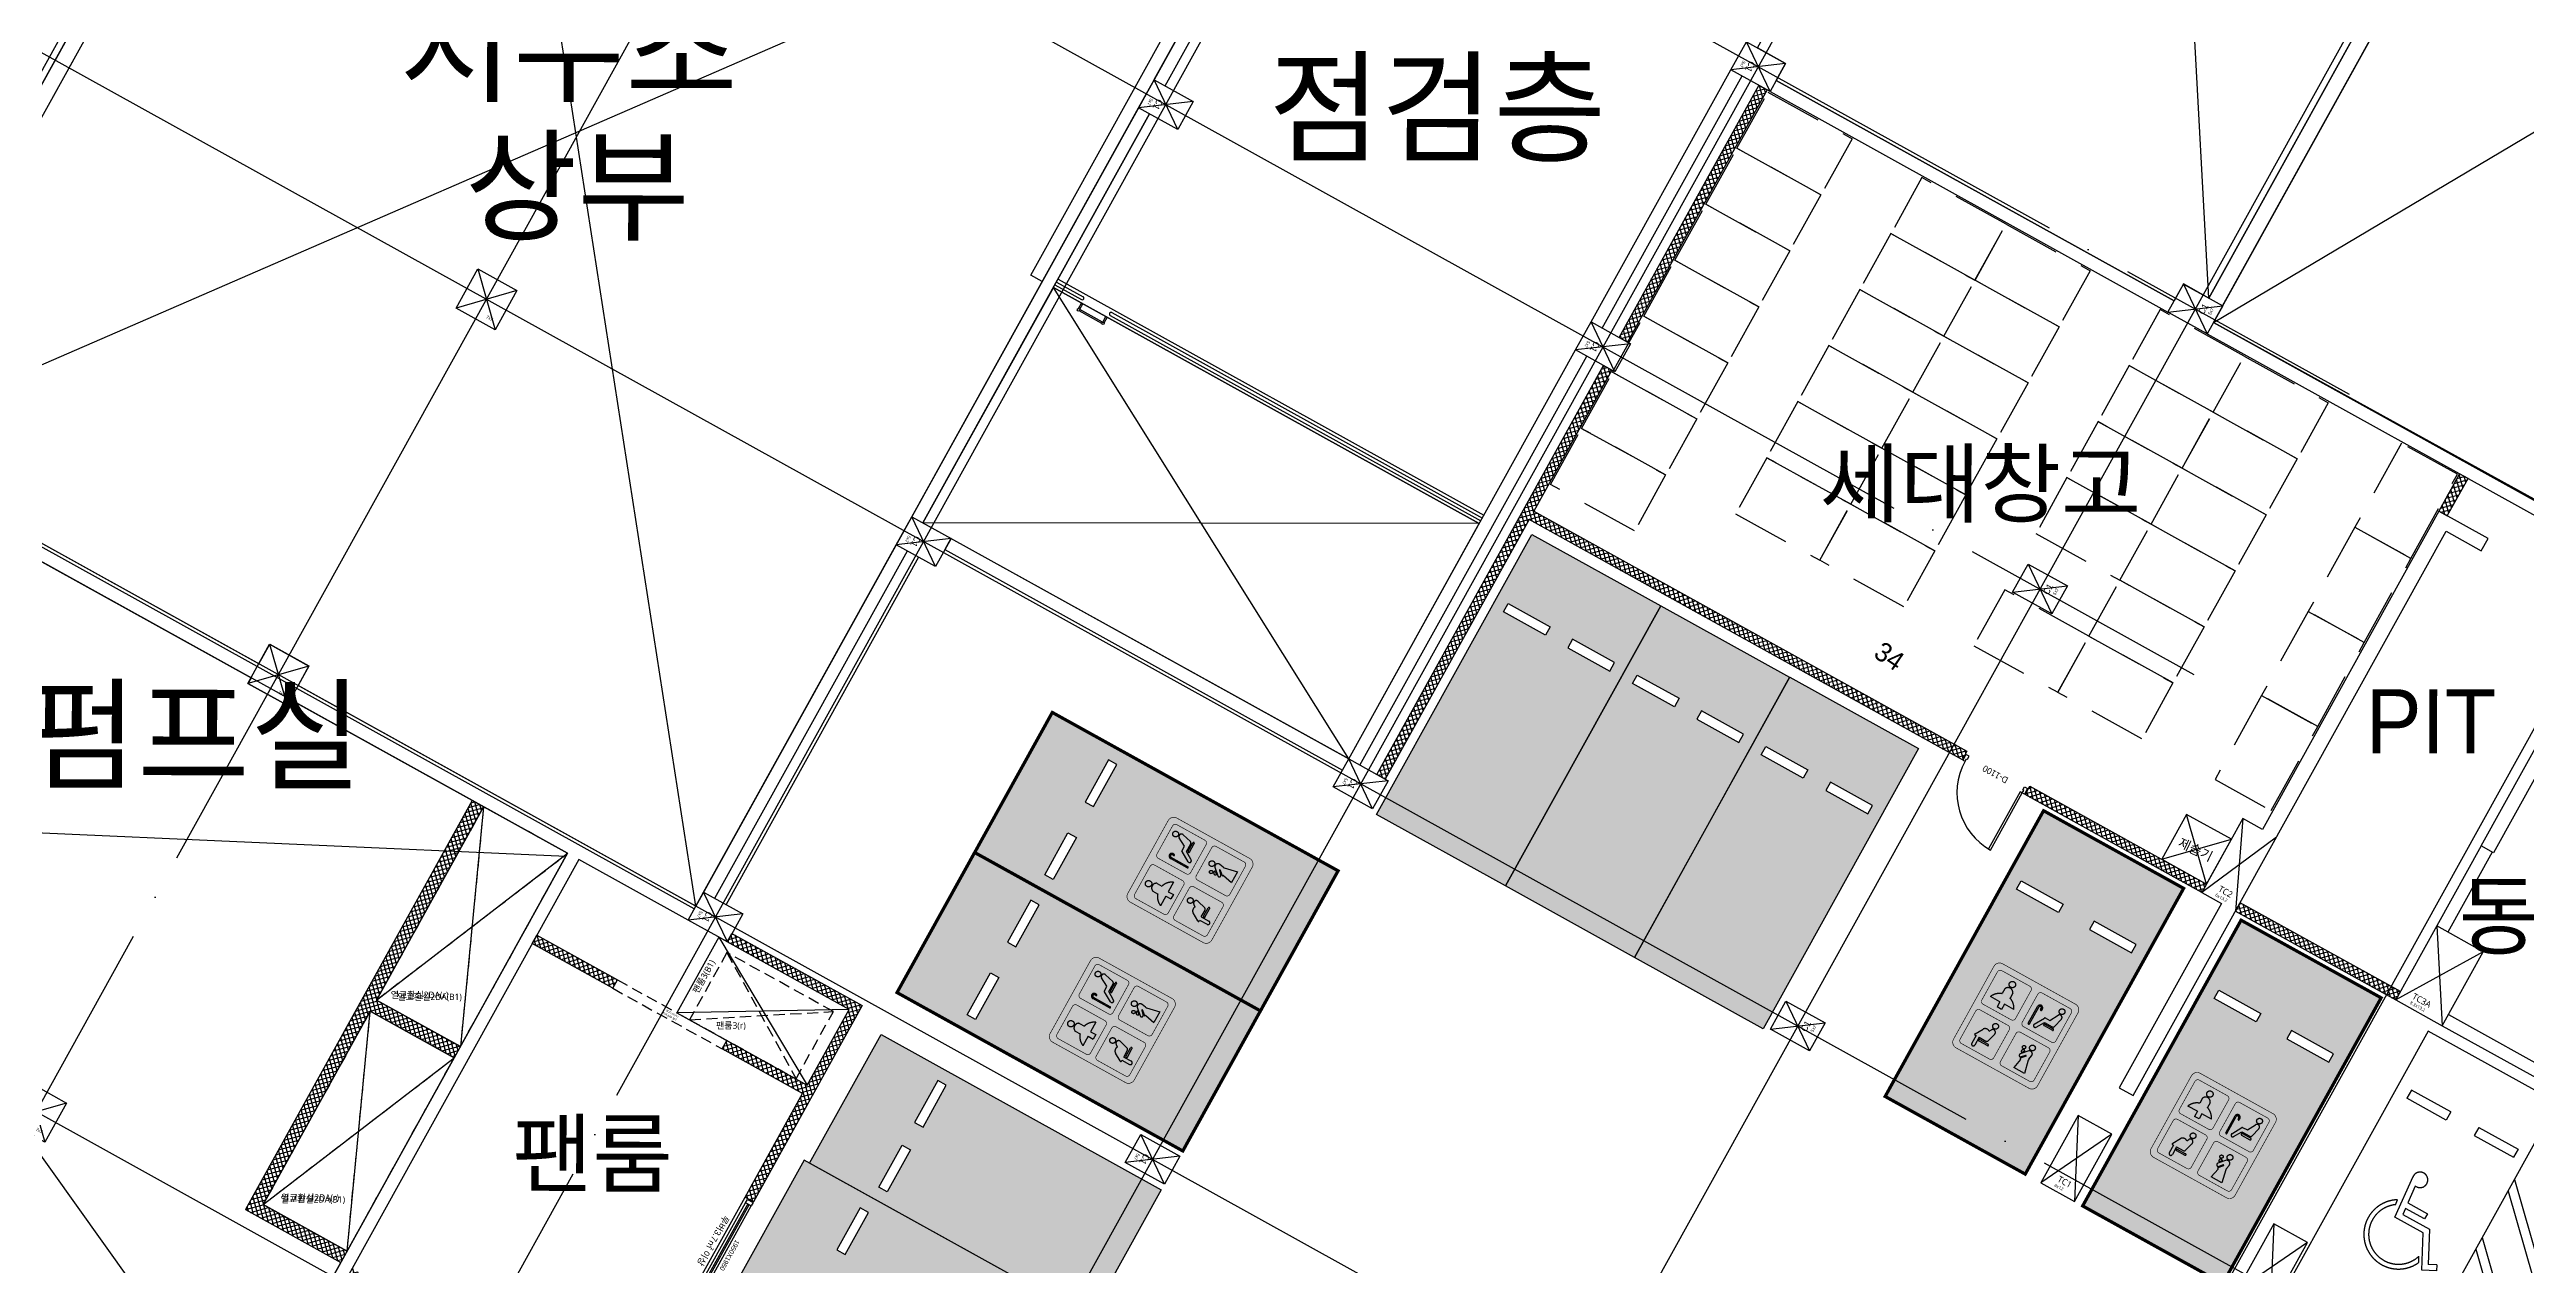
# Model space of a CAD drawing. Header units: millimetres. Extents: x -21000 to 567700, y 435000 to 850800.
# Drawn here: x 216533 to 255194, y 664233 to 683214 of the extents above; entities that cross this region are included whole.
import ezdxf
from ezdxf.enums import TextEntityAlignment as Align
from ezdxf.xclip import XClip

# ---------------------------------------------------------------- set-up
doc = ezdxf.new("R2010")
doc.units = ezdxf.units.MM
doc.header["$LTSCALE"] = 700
doc.header["$XCLIPFRAME"] = 2
for name, pattern in [('AB_Pbase$0$HIDDEN1', [0.375, 0.25, -0.125]), ('AB_Pbase$0$주차장기둥$0$CEN', [62, 60, -1, 0, -1]), ('HIDDEN', [9.525, 6.35, -3.175])]:
    doc.linetypes.add(name, pattern=pattern)
doc.layers.get('0').update_dxf_attribs({"color": 2})
doc.layers.get('Defpoints').update_dxf_attribs({"color": 171})
for name, color, linetype in [('AB_Pbase$0$$0$A-WIN', 4, 'Continuous'), ('AB_Pbase$0$$0$A-WIN-SILL', 8, 'Continuous'), ('AB_Pbase$0$$0$AUDIT_D_140902091233-406', 5, 'Continuous'), ('AB_Pbase$0$$0$P-BW', 3, 'Continuous'), ('AB_Pbase$0$da-open con', 1, 'Continuous'), ('AB_Pbase$0$da-open hid', 8, 'AB_Pbase$0$HIDDEN1'), ('AB_Pbase$0$ELE5', 5, 'Continuous'), ('AB_Pbase$0$ELE8', 8, 'Continuous'), ('AB_Pbase$0$FIN', 6, 'Continuous'), ('AB_Pbase$0$WAL', 3, 'Continuous'), ('AB_Pbase$0$WIN', 4, 'Continuous'), ('AB_Pbase$0$WIN1', 1, 'Continuous'), ('AB_Pbase$0$건축open', 4, 'AB_Pbase$0$HIDDEN1'), ('AB_Pbase$0$경량벽체 세대창고', 4, 'HIDDEN'), ('AB_Pbase$0$경량벽체 세대창고 모듈', 4, 'HIDDEN'), ('AB_Pbase$0$제습기(세대창고)', 6, 'Continuous'), ('AB_Pbase$0$주차-sol', 254, 'Continuous'), ('AB_Pbase$0$주차-여행', 221, 'Continuous'), ('AB_Pbase$0$주차-일반', 9, 'Continuous'), ('AB_Pbase$0$주차-장애인', 8, 'Continuous'), ('AB_Pbase$0$주차-확장', 7, 'Continuous'), ('AB_Pbase$0$주차장기둥$0$CEN_P', 244, 'AB_Pbase$0$주차장기둥$0$CEN')]:
    doc.layers.add(name, color=color, linetype=linetype)
for name, color, linetype, plot in [('AB_Pbase$0$$0$루버 size text', 11, 'Continuous', False), ('AB_Pbase$0$AB_Pbase_지붕층_구조도void$0$DEF_TEXT', 221, 'Continuous', False), ('AB_Pbase$0$AB_Pbase_지하1층_구조도void$0$DEF_TEXT', 221, 'Continuous', False), ('AB_Pbase$0$CON-105-B2F$0$DEFPOINT', 247, 'Continuous', False), ('AB_Pbase$0$Defponts', 161, 'Continuous', False), ('AB_Pbase$0$주차장기둥$0$DEFPOINT', 247, 'Continuous', False)]:
    doc.layers.add(name, color=color, linetype=linetype, plot=plot)
doc.styles.add('AB_Pbase$0$$0$돋움', font='')
doc.styles.add('AB_Pbase$0$$1$돋움', font='')
doc.styles.add('AB_Pbase$0$AB_Pbase_지붕층_구조도void$0$맑은 고딕', font='malgun.ttf')
doc.styles.add('AB_Pbase$0$AB_Pbase_지하1층_구조도void$0$맑은 고딕', font='malgun.ttf')
doc.styles.add('AB_Pbase$0$CON-105-B2F$0$맑은고딕', font='malgun.ttf')
doc.styles.add('AB_Pbase$0$돋움', font='')
doc.styles.add('AB_Pbase$0$주차장기둥$0$맑은 고딕', font='')
doc.styles.get('AB_Pbase$0$$0$돋움').set_extended_font_data('Dotum')
doc.styles.get('AB_Pbase$0$$1$돋움').set_extended_font_data('Dotum')
doc.styles.get('AB_Pbase$0$돋움').set_extended_font_data('Dotum')
doc.styles.get('AB_Pbase$0$주차장기둥$0$맑은 고딕').set_extended_font_data('Dotum')

# ---------------------------------------------------------------- blocks, each defined once
blk = doc.blocks.new('AB_Pbase$0$CON-105-B2F')
for p, q in [((-8310, 8220), (-11600, 8220)), ((-11600, 8220), (-11600, 7970)), ((-1310, 7340), (-1310, 8220)), ((-11600, 7970), (-1530, 7970)), ((-1530, 7970), (-1530, 7340)), ((-1530, 7340), (-1310, 7340))]:
    blk.add_line(p, q)
for points in [[(-13490, 8570), (-13490, 7970), (-12290, 7970), (-12290, 8570), (-13490, 8570)], [(-1310, 8220), (-6990, 8220), (-6990, 8570), (-8310, 8570), (-8310, 8220)], [(-13490, 5080), (-13490, 4480), (-12290, 4480), (-12290, 5080), (-13490, 5080)], [(-8310, 5110), (-8310, 4280), (-6990, 4280), (-6990, 5110), (-8310, 5110)]]:
    blk.add_lwpolyline(points)
blk.add_lwpolyline([(-5560, 5110), (-2730, 5110), (-2730, 4890), (-5560, 4890)], close=True)
at = {"layer": 'AB_Pbase$0$CON-105-B2F$0$DEFPOINT', "color": 190}
for p, q in [((-12290, 8570), (-13490, 7970)), ((-12290, 7970), (-13490, 8570)), ((-6990, 8570), (-8310, 7970)), ((-6990, 7970), (-8310, 8570)), ((-12290, 5080), (-13490, 4480)), ((-12290, 4480), (-13490, 5080)), ((-6990, 5110), (-8310, 4280)), ((-6990, 4280), (-8310, 5110))]:
    blk.add_line(p, q, dxfattribs=at)
at = {"layer": 'AB_Pbase$0$CON-105-B2F$0$DEFPOINT', "color": 6, "style": 'AB_Pbase$0$CON-105-B2F$0$맑은고딕'}
for s, height, p in [('6x12', 50, (-13438, 8366)), ('TC1', 100, (-13349, 8366)), ('6x13.2', 50, (-8258, 8366)), ('TC2', 100, (-8169, 8366)), ('8.3x13.2', 50, (-8258, 4893)), ('TC3A', 100, (-8169, 4906))]:
    blk.add_text(s, height=height, rotation=270, dxfattribs=at).set_placement(p)
blk = doc.blocks.new('AB_Pbase$0$CON-105-B1F')
at = {"rotation": 359.9999999999997}
blk.add_blockref('AB_Pbase$0$CON-105-B2F', (0, 0), dxfattribs=at)
blk = doc.blocks.new('AB_Pbase$0$지하1층 동골조')
at = {"rotation": 61.00000007641672}
blk.add_blockref('AB_Pbase$0$CON-105-B1F', (114706, 33204), dxfattribs=at)
blk = doc.blocks.new('AB_Pbase$0$Door_s_1100')
at = {"layer": 'AB_Pbase$0$Defponts'}
for p, q in [((-10, 0), (-10, 100)), ((1110, 0), (1110, 100))]:
    blk.add_line(p, q, dxfattribs=at)
at = {"layer": 'AB_Pbase$0$WIN'}
for points in [[(40, 100), (80, 100), (80, 1120), (40, 1120)], [(55, 55), (55, 0), (0, 0), (0, 100), (40, 100), (40, 55)], [(1045, 55), (1045, 0), (1100, 0), (1100, 100), (1060, 100), (1060, 55)]]:
    blk.add_lwpolyline(points, close=True, dxfattribs=at)
at = {"layer": 'AB_Pbase$0$WIN1'}
blk.add_arc((40, 100), 1020, 0, 90, dxfattribs=at)
at = {"layer": 'AB_Pbase$0$Defponts', "style": 'AB_Pbase$0$돋움'}
blk.add_text('D-1100', height=100, dxfattribs=at).set_placement((550, 50), align=Align.MIDDLE)
blk = doc.blocks.new('AB_Pbase$0$20160212_34980', base_point=(54476081, -70515734))
at = {"layer": 'AB_Pbase$0$WIN', "rotation": 125.1554939794611}
blk.add_blockref('AB_Pbase$0$Door_s_1100', (54476081, -70515734), dxfattribs=at)
blk = doc.blocks.new('AB_Pbase$0$A$C0E753811')
at = {"layer": 'AB_Pbase$0$$0$A-WIN'}
for points in [[(-975, 150), (-915, 150), (-915, 50), (-975, 50)], [(915, 150), (975, 150), (975, 50), (915, 50)]]:
    blk.add_lwpolyline(points, close=True, dxfattribs=at)
at = {"layer": 'AB_Pbase$0$$0$A-WIN-SILL'}
for p, q in [((985, 0), (-985, 0)), ((915, 150), (-915, 150)), ((915, 50), (-915, 50))]:
    blk.add_line(p, q, dxfattribs=at)
at = {"layer": 'AB_Pbase$0$$0$AUDIT_D_140902091233-406'}
for p, q in [((-915, 112), (915, 112)), ((-915, 87), (915, 87))]:
    blk.add_line(p, q, dxfattribs=at)
at = {"layer": 'AB_Pbase$0$$0$P-BW'}
for p, q in [((-985, 0), (-985, 150)), ((985, 0), (985, 150))]:
    blk.add_line(p, q, dxfattribs=at)
at = {"layer": 'AB_Pbase$0$$0$루버 size text', "style": 'AB_Pbase$0$$0$돋움'}
blk.add_text('1950X1950', height=75, rotation=360, dxfattribs=at).set_placement((-75, 170), align=Align.BOTTOM_CENTER)
at = {"layer": 'Defpoints', "style": 'AB_Pbase$0$$1$돋움'}
blk.add_text('루버3.7㎡ 이상', height=100, rotation=360, dxfattribs=at).set_placement((-587, -107), align=Align.MIDDLE_LEFT)
blk = doc.blocks.new('AB_Pbase$0$팬룸 OPEN (19.5X19.5)')
at = {"layer": 'AB_Pbase$0$WAL'}
for p, q in [((165338, 637520), (165338, 637370)), ((167288, 637520), (167288, 637370))]:
    blk.add_line(p, q, dxfattribs=at)
at = {"layer": 'AB_Pbase$0$건축open'}
for p, q in [((167288, 637520), (165338, 637520)), ((167288, 637370), (165338, 637370))]:
    blk.add_line(p, q, dxfattribs=at)
at = {"layer": 'AB_Pbase$0$Defponts', "style": 'AB_Pbase$0$돋움'}
blk.add_text("건축 OPEN'G", height=30, rotation=360, dxfattribs=at).set_placement((166170, 637457))
at = {"layer": 'AB_Pbase$0$Defponts', "color": 6, "style": 'AB_Pbase$0$돋움'}
blk.add_text('(19.5X19.5)', height=30, rotation=360, dxfattribs=at).set_placement((166177, 637402))
blk = doc.blocks.new('AB_Pbase$0$세대창고')
at = {"layer": 'AB_Pbase$0$경량벽체 세대창고', "ltscale": 0.2}
blk.add_lwpolyline([(-290837, 78445), (-291837, 78445), (-291837, 79945), (-290837, 79945)], close=True, dxfattribs=at)
blk = doc.blocks.new('AB_Pbase$0$C1CD84166')
at = {"layer": 'AB_Pbase$0$경량벽체 세대창고', "ltscale": 0.2}
blk.add_lwpolyline([(125, 245), (1625, 245), (1625, 1245), (125, 1245)], close=True, dxfattribs=at)
blk = doc.blocks.new('AB_Pbase$0$제습기(세대창고)')
at = {"layer": 'AB_Pbase$0$제습기(세대창고)', "color": 6, "ltscale": 0.2}
for p, q in [((0, 0), (800, 800)), ((0, 800), (800, 0))]:
    blk.add_line(p, q, dxfattribs=at)
blk.add_lwpolyline([(0, 0), (800, 0), (800, 800), (0, 800)], close=True, dxfattribs=at)
at = {"layer": 'AB_Pbase$0$Defponts', "ltscale": 0.2, "style": 'AB_Pbase$0$돋움'}
blk.add_text('제습기', height=150, rotation=273.209, dxfattribs=at).set_placement((298, 688))
blk = doc.blocks.new('AB_Pbase$0$0228_REV.')
at = {"layer": 'AB_Pbase$0$경량벽체 세대창고 모듈'}
for name, p, rotation in [('AB_Pbase$0$세대창고', (657632, 791246), 61.000000372211), ('AB_Pbase$0$세대창고', (657147, 790372), 61.000000372211), ('AB_Pbase$0$세대창고', (656662, 789497), 61.000000372211), ('AB_Pbase$0$세대창고', (661349, 789186), 60.99999681969171), ('AB_Pbase$0$세대창고', (656177, 788622), 61.000000372211), ('AB_Pbase$0$세대창고', (660864, 788311), 60.99999681969171), ('AB_Pbase$0$세대창고', (655692, 787748), 61.000000372211), ('AB_Pbase$0$세대창고', (660379, 787436), 60.99999681969171), ('AB_Pbase$0$세대창고', (665066, 787125), 60.99999326735336), ('AB_Pbase$0$세대창고', (655208, 786873), 61.000000372211), ('AB_Pbase$0$세대창고', (659894, 786562), 60.99999681969171), ('AB_Pbase$0$세대창고', (654723, 785998), 61.000000372211), ('AB_Pbase$0$세대창고', (664581, 786251), 60.99999326735336), ('AB_Pbase$0$세대창고', (659410, 785687), 60.99999681969171), ('AB_Pbase$0$C1CD84166', (456444, 570380), 241.0000003722106), ('AB_Pbase$0$세대창고', (664096, 785376), 60.99999326735336), ('AB_Pbase$0$세대창고', (658925, 784813), 60.99999681969171), ('AB_Pbase$0$세대창고', (663611, 784501), 60.99999326735336), ('AB_Pbase$0$C1CD84166', (455716, 569068), 241.0000003722106), ('AB_Pbase$0$세대창고', (663127, 783627), 60.99999326735336), ('AB_Pbase$0$C1CD84166', (454989, 567756), 241.0000003722106), ('AB_Pbase$0$세대창고', (662642, 782752), 60.99999326735336), ('AB_Pbase$0$C1CD84166', (454262, 566444), 241.0000003722106)]:
    blk.add_blockref(name, p, dxfattribs=dict(at, rotation=rotation))
for p, xscale, rotation in [((521505, 866702), -0.9999999999999991, 240.9999968184829), ((521020, 865828), -0.9999999999999991, 240.9999968184829), ((520535, 864953), -0.9999999999999991, 240.9999968184829), ((525222, 864642), -0.9999999999999915, 240.9999932659637), ((520051, 864079), -0.9999999999999991, 240.9999968184829), ((524737, 863767), -0.9999999999999915, 240.9999932659637), ((519566, 863204), -0.9999999999999991, 240.9999968184829), ((524253, 862893), -0.9999999999999915, 240.9999932659637), ((519081, 862329), -0.9999999999999991, 240.9999968184829), ((523768, 862018), -0.9999999999999915, 240.9999932659637), ((522798, 860269), -0.9999999999999915, 240.9999932659637)]:
    blk.add_blockref('AB_Pbase$0$세대창고', p, dxfattribs=dict(at, xscale=xscale, rotation=rotation))
at = {"layer": 'AB_Pbase$0$제습기(세대창고)', "color": 6, "rotation": 60.99999825322722}
blk.add_blockref('AB_Pbase$0$제습기(세대창고)', (453555, 563271), dxfattribs=at)
at = {"layer": 'AB_Pbase$0$Defponts', "style": 'AB_Pbase$0$돋움'}
blk.add_text('34', height=300, rotation=325.9286, dxfattribs=at).set_placement((448340, 566827))
blk = doc.blocks.new('AB_Pbase$0$AB_Pbase_지하1층_골조')
for p, q in [((213492, 677406), (222903, 694384)), ((213710, 677285), (223188, 694384)), ((233772, 682744), (235786, 686377)), ((233947, 682647), (235991, 686334)), ((250234, 679335), (253482, 685195)), ((250452, 679214), (253700, 685074)), ((240594, 678962), (242775, 682898)), ((240769, 678865), (242950, 682801)), ((243388, 682558), (249598, 679116)), ((243485, 682733), (249694, 679291)), ((229990, 675922), (233529, 682306)), ((230165, 675825), (233704, 682209)), ((250307, 678952), (256451, 675546)), ((236812, 672140), (240351, 678525)), ((250210, 678777), (256354, 675371)), ((236987, 672043), (240526, 678428)), ((226597, 669799), (213565, 677023)), ((224619, 670667), (213468, 676848)), ((226742, 670062), (229748, 675484)), ((230603, 675582), (230506, 675407)), ((236812, 672140), (230603, 675582)), ((226917, 669965), (229923, 675387)), ((230506, 675407), (236715, 671965)), ((254486, 670784), (253793, 669533)), ((224619, 670667), (219529, 661483)), ((224794, 670570), (219607, 661211)), ((226500, 669624), (224794, 670570)), ((254661, 670687), (253968, 669436)), ((253976, 668151), (255795, 667143)), ((253879, 667976), (255698, 666968))]:
    blk.add_line(p, q)
blk = doc.blocks.new('AB_Pbase$0$주차장기둥$0$cen 2bl 지하')
at = {"layer": 'AB_Pbase$0$주차장기둥$0$CEN_P', "color": 5}
for p, q in [((-119386, 77315), (-119386, 259658)), ((-111586, 77315), (-111586, 259629)), ((-103786, 77402), (-103786, 259687)), ((-95986, 77315), (-95986, 259571)), ((-88186, 77315), (-88186, 259542)), ((-80386, 74720), (-80386, 259513)), ((-132796, 143483), (-85440, 143483)), ((-132796, 138483), (-85440, 138483)), ((-127186, 130683), (119274, 130683)), ((-127186, 123983), (-74426, 123983)), ((-127186, 116183), (-38181, 116183))]:
    blk.add_line(p, q, dxfattribs=at)
blk = doc.blocks.new('AB_Pbase$0$주차장기둥$0$p기둥 5x7')
blk.add_lwpolyline([(-250, 350), (250, 350), (250, -350), (-250, -350)], close=True)
at = {"layer": 'AB_Pbase$0$주차장기둥$0$DEFPOINT'}
for p, q in [((250, 350), (-250, -350)), ((-250, 350), (250, -350))]:
    blk.add_line(p, q, dxfattribs=at)
at = {"layer": 'AB_Pbase$0$주차장기둥$0$DEFPOINT', "color": 6, "style": 'AB_Pbase$0$주차장기둥$0$맑은 고딕'}
for s, height, p in [('C1', 100, (-24, -160)), ('5x7', 50, (29, -259))]:
    blk.add_text(s, height=height, rotation=0, dxfattribs=at).set_placement(p)
blk = doc.blocks.new('AB_Pbase$0$주차장기둥$0$p기둥 7x7')
blk.add_lwpolyline([(-350, 350), (350, 350), (350, -350), (-350, -350)], close=True)
at = {"layer": 'AB_Pbase$0$주차장기둥$0$DEFPOINT'}
for p, q in [((350, 350), (-350, -350)), ((-350, 350), (350, -350))]:
    blk.add_line(p, q, dxfattribs=at)
at = {"layer": 'AB_Pbase$0$주차장기둥$0$DEFPOINT', "color": 6, "style": 'AB_Pbase$0$주차장기둥$0$맑은 고딕'}
blk.add_text('7x7', height=50, rotation=0, dxfattribs=at).set_placement((129, -259))
blk = doc.blocks.new('AB_Pbase$0$주차장기둥')
for name, p, rotation in [('AB_Pbase$0$주차장기둥$0$cen 2bl 지하', (36992, -11667), 1.99999810188403), ('AB_Pbase$0$주차장기둥$0$p기둥 5x7', (-56148, 128651), 91.99999810188433), ('AB_Pbase$0$주차장기둥$0$p기둥 5x7', (-63943, 128379), 271.9999981018843), ('AB_Pbase$0$주차장기둥$0$p기둥 5x7', (-55973, 123654), 91.99999810188433), ('AB_Pbase$0$주차장기둥$0$p기둥 5x7', (-71564, 123110), 271.9999981018843), ('AB_Pbase$0$주차장기둥$0$p기둥 5x7', (-63768, 123382), 271.9999981018843), ('AB_Pbase$0$주차장기둥$0$p기둥 5x7', (-55701, 115859), 91.99999810188433), ('AB_Pbase$0$주차장기둥$0$p기둥 5x7', (-63496, 115587), 271.9999981018843), ('AB_Pbase$0$주차장기둥$0$p기둥 7x7', (-79087, 115042), 1.999998101881937), ('AB_Pbase$0$주차장기둥$0$p기둥 5x7', (-71291, 115315), 271.9999981018843), ('AB_Pbase$0$주차장기둥$0$p기둥 5x7', (-63262, 108891), 271.9999981018843), ('AB_Pbase$0$주차장기둥$0$p기둥 7x7', (-78853, 108346), 1.999998101881937), ('AB_Pbase$0$주차장기둥$0$p기둥 5x7', (-71058, 108619), 271.9999981018843), ('AB_Pbase$0$주차장기둥$0$p기둥 7x7', (-78581, 100551), 1.999998101881937)]:
    blk.add_blockref(name, p, dxfattribs=dict(rotation=rotation))
blk = doc.blocks.new('AB_Pbase$0$AB_Pbase_지붕층_구조도void')
for p, q in [((173927, -65658), (173566, -69402)), ((172254, -68675), (175238, -66385)), ((177724, -67934), (178804, -69904)), ((171796, -72595), (172157, -68850)), ((177142, -68983), (179385, -68855)), ((170484, -71867), (173469, -69577))]:
    blk.add_line(p, q)
for points in [[(173566, -69402), (175238, -66385), (173927, -65658), (172254, -68675)], [(172157, -68850), (170484, -71867), (171796, -72595), (173469, -69577)]]:
    blk.add_lwpolyline(points, close=True)
at = {"elevation": 0}
blk.add_lwpolyline([(177724, -67934), (177142, -68983), (178804, -69904), (179386, -68855)], close=True, dxfattribs=at)
at = {"layer": 'AB_Pbase$0$AB_Pbase_지붕층_구조도void$0$DEF_TEXT', "style": 'AB_Pbase$0$AB_Pbase_지붕층_구조도void$0$맑은 고딕'}
for s, p in [('열교환실2DA(r)', (172478, -68644)), ('팬룸3(r)', (177555, -69122)), ('열교환실2DA(r)', (170770, -71808))]:
    blk.add_text(s, height=100, dxfattribs=at).set_placement(p)
blk = doc.blocks.new('AB_Pbase$0$AB_Pbase_지하1층_구조도void', base_point=(49381, 737051))
for p, q in [((250234, 679335), (249428, 694384)), ((226621, 669843), (222897, 693859)), ((250307, 678952), (271795, 691717)), ((235786, 686715), (213589, 677067)), ((206034, 680454), (219553, 661527)), ((236812, 672140), (232201, 679498)), ((238849, 675813), (230165, 675825)), ((201162, 671664), (224595, 670623)), ((226981, 669358), (228360, 667050)), ((229014, 668230), (226326, 668177))]:
    blk.add_line(p, q)
for points in [[(232201, 679498), (230165, 675825), (236812, 672140), (238849, 675813)], [(226981, 669358), (226326, 668177), (228360, 667049), (229015, 668230)]]:
    blk.add_lwpolyline(points, close=True)
at = {"layer": 'AB_Pbase$0$AB_Pbase_지하1층_구조도void$0$DEF_TEXT'}
for p, q in [((223307, 671394), (222947, 667649)), ((221635, 668376), (224619, 670667)), ((221177, 664457), (221538, 668201)), ((219865, 665184), (222850, 667474))]:
    blk.add_line(p, q, dxfattribs=at)
for points in [[(222903, 694384), (213540, 677494), (213146, 677712), (212807, 677100), (213419, 676760), (213468, 676848), (219678, 673406), (219629, 673318), (220241, 672979), (220290, 673066), (224619, 670667), (219529, 661483), (201162, 671664), (213756, 694384)], [(253807, 685679), (253369, 685921), (253030, 685309), (253424, 685091), (250234, 679335), (249840, 679554), (249694, 679291), (243485, 682733), (243630, 682996), (243193, 683238), (246441, 689098), (246878, 688856), (247121, 689293), (246727, 689511), (249428, 694384), (258632, 694384), (257303, 691985), (256865, 692228), (256526, 691616), (256963, 691373)], [(222947, 667649), (224619, 670667), (223307, 671394), (221635, 668376)], [(221538, 668201), (219865, 665184), (221177, 664457), (222850, 667474)]]:
    blk.add_lwpolyline(points, close=True, dxfattribs=at)
for points in [[(258861, 694384), (266983, 694384), (271795, 691717), (261667, 673446), (261554, 673509), (261234, 672932), (250307, 678952), (258861, 694384)], [(219799, 673624), (213589, 677067), (222897, 693859), (235786, 686715), (235786, 686377), (226621, 669843), (220411, 673285)], [(219799, 673624), (219969, 673931), (220581, 673591), (220411, 673285)]]:
    blk.add_lwpolyline(points, dxfattribs=at)
at = {"layer": 'AB_Pbase$0$AB_Pbase_지하1층_구조도void$0$DEF_TEXT', "style": 'AB_Pbase$0$AB_Pbase_지하1층_구조도void$0$맑은 고딕'}
blk.add_text('팬룸3(B1)', height=100, rotation=60.9981, dxfattribs=at).set_placement((226652, 668470))
for p in [(221963, 668376), (220141, 665215)]:
    blk.add_text('열교환실2DA(B1)', height=100, dxfattribs=at).set_placement(p)
blk = doc.blocks.new('AB_Pbase$0$실명')
at = {"layer": 'AB_Pbase$0$Defponts', "style": 'AB_Pbase$0$돋움'}
for s, height, p in [('저수조', 1400, (243016, -148305)), ('점검층', 1400, (256569, -149238)), ('상부', 1400, (244024, -150467)), ('동전기실', 1000, (275146, -161655))]:
    blk.add_text(s, height=height, rotation=359.9315, dxfattribs=at).set_placement(p)
for s, p in [('세대창고', (267683, -154400)), ('PIT', (274713, -158122)), ('팬룸', (246019, -164855))]:
    blk.add_text(s, height=1000, rotation=359.9315, dxfattribs=at).set_placement(p, align=Align.MIDDLE)
blk.add_text('열교환기2/펌프실', height=1400, rotation=359.9315, dxfattribs=at).set_placement((235516, -158331), align=Align.MIDDLE_CENTER)
blk = doc.blocks.new('AB_Pbase$0$AB_Pbase-C1BCB056C')
at = {"layer": 'AB_Pbase$0$주차-여행'}
h = blk.add_hatch(color=170, dxfattribs=at)
h.dxf.hatch_style = 1
edge = h.paths.add_edge_path()
edge.add_line((105, 5), (1405, 5))
edge.add_arc((1405, 105), 100, 270, 360)
edge.add_line((1505, 105), (1505, 1405))
edge.add_arc((1405, 1405), 100, 0, 90)
edge.add_line((1405, 1505), (105, 1505))
edge.add_arc((105, 1405), 100, 90, 180)
edge.add_line((5, 1405), (5, 105))
edge.add_arc((105, 105), 100, 180, 270)
h = blk.add_hatch(color=255, dxfattribs=at)
h.dxf.hatch_style = 1
h.paths.add_polyline_path([(465, 1094), (465, 1180, 0.714286), (325, 1180), (325, 1094, 0.219224), (185, 965), (355, 965), (355, 875), (435, 875), (435, 965), (605, 965, 0.219224)])
h.paths.add_polyline_path([(445, 1295, 1), (345, 1295, 1)])
h.paths.add_polyline_path([(905, 1187), (905, 887, 1), (925, 887), (925, 1187, -1), (970, 1187), (970, 1167, 1), (990, 1167), (990, 1187, 1)])
h.paths.add_polyline_path([(1323, 1301, 1), (1233, 1301, 1)])
h.paths.add_polyline_path([(1326, 1193, 0.878579), (1252, 1222), (1178, 1090), (1094, 1086, 0.258599), (1086, 1081), (994, 920, 0.979199), (1041, 893), (1120, 1020), (1258, 1020, 0.342105), (1287, 1042)])
h.paths.add_polyline_path([(1288, 1000), (1138, 1000, 1), (1138, 975), (1288, 975, 1)], flags=17)
h.paths.add_polyline_path([(437, 598, 1), (527, 598, 1)])
h.paths.add_polyline_path([(528, 486, 0.88788), (453, 517), (433, 482, 0.415611), (332, 466), (259, 343, 0.192889), (258, 335, 0.480795), (267, 323), (285, 323), (285, 186, 1), (340, 186), (340, 323), (460, 323, 0.335846), (488, 345)])
h.paths.add_polyline_path([(516, 297), (366, 297, 1), (366, 272), (516, 272, 1)], flags=17)
h.paths.add_polyline_path([(1053, 529, 1), (1002, 529, 1)])
h.paths.add_polyline_path([(1071, 480, 1.194973), (1032, 437)])
h.paths.add_polyline_path([(1196, 466, 0.70337), (1123, 516), (1027, 409, 1), (1064, 375), (1111, 428, -1), (1122, 418), (1063, 351, 0.482877), (1064, 343), (1073, 339, -0.332101), (1075, 333), (1040, 174), (1231, 174), (1185, 381, -0.096684), (1185, 402)])
h.paths.add_polyline_path([(1194, 582, 1), (1104, 582, 1)])
at = {"layer": 'AB_Pbase$0$주차-여행', "color": 255}
for p, q in [((325, 1180), (325, 1094)), ((465, 1180), (465, 1094)), ((905, 887), (905, 1187)), ((925, 887), (925, 1187)), ((970, 1167), (970, 1187)), ((990, 1167), (990, 1187)), ((1178, 1090), (1252, 1222)), ((1287, 1042), (1326, 1193)), ((355, 965), (185, 965)), ((355, 965), (355, 875)), ((435, 875), (355, 875)), ((605, 965), (435, 965)), ((435, 965), (435, 875)), ((994, 920), (1086, 1081)), ((1041, 893), (1120, 1020)), ((1094, 1086), (1178, 1090)), ((1120, 1020), (1258, 1020)), ((1138, 1000), (1288, 1000)), ((1138, 975), (1288, 975)), ((259, 343), (332, 466)), ((433, 482), (453, 517)), ((528, 486), (488, 345)), ((1123, 516), (1027, 409)), ((1071, 480), (1032, 437)), ((1122, 418), (1063, 351)), ((1111, 428), (1064, 375)), ((1185, 402), (1196, 466)), ((257, 333), (257, 338)), ((267, 323), (285, 323)), ((285, 323), (285, 186)), ((340, 323), (460, 323)), ((340, 323), (340, 186)), ((366, 297), (516, 297)), ((366, 272), (516, 272)), ((1075, 333), (1040, 174)), ((1231, 174), (1040, 174)), ((1073, 339), (1064, 343)), ((1185, 381), (1231, 174))]:
    blk.add_line(p, q, dxfattribs=at)
at = {"layer": 'AB_Pbase$0$주차-여행', "color": 255, "const_width": 10}
for points in [[(105, 5), (1405, 5, 0.414214), (1505, 105), (1505, 1405, 0.414214), (1405, 1505), (105, 1505, 0.414214), (5, 1405), (5, 105, 0.414214)], [(145, 805), (645, 805, 0.414214), (695, 855), (695, 1355, 0.414214), (645, 1405), (145, 1405, 0.414214), (95, 1355), (95, 855, 0.414214)], [(865, 805), (1365, 805, 0.414214), (1415, 855), (1415, 1355, 0.414214), (1365, 1405), (865, 1405, 0.414214), (815, 1355), (815, 855, 0.414214)], [(145, 105), (645, 105, 0.414214), (695, 155), (695, 655, 0.414214), (645, 705), (145, 705, 0.414214), (95, 655), (95, 155, 0.414214)], [(865, 105), (1365, 105, 0.414214), (1415, 155), (1415, 655, 0.414214), (1365, 705), (865, 705, 0.414214), (815, 655), (815, 155, 0.414214)]]:
    blk.add_lwpolyline(points, format="xyb", close=True, dxfattribs=at)
at = {"layer": 'AB_Pbase$0$주차-여행', "color": 255}
for centre, radius in [((395, 1295), 50), ((1278, 1301), 45), ((482, 598), 45), ((1028, 529), 25.7), ((1149, 582), 45)]:
    blk.add_circle(centre, radius, dxfattribs=at)
for centre, radius, start, end in [((395, 1156), 74, 18.9246, 161.0754), ((948, 1187), 42.5, 0, 180), ((948, 1187), 22.5, 0, 180), ((980, 1167), 10, 180, 0), ((1287, 1203), 40, 345.5444, 150.7519), ((395, 877), 227, 107.9202, 157.3801), ((395, 877), 227, 22.6199, 72.0798), ((915, 887), 10, 180, 0), ((1018, 907), 27, 150.4282, 328.0196), ((1094, 1076), 10, 92.4323, 150.4282), ((1138, 987), 12.5, 90, 270), ((1258, 1050), 30, 270, 345.5444), ((1288, 987), 12.5, 270, 90), ((391, 424), 72.3, 54.3449, 144.618), ((489, 497), 41, 344.2578, 150.6627), ((1048, 462), 29, 37.898, 238.2024), ((1046, 392), 25, 138.0502, 318.0502), ((1117, 423), 7.5, 318.0502, 138.0502), ((1151, 478), 46.8, 345.409, 125.8947), ((1239, 393), 55, 170.2464, 192.336), ((267, 338), 10, 149.0416, 180), ((267, 333), 10, 180, 270), ((312, 186), 27.5, 180, 0), ((366, 284), 12.5, 90, 270), ((460, 353), 30, 270, 344.2578), ((516, 284), 12.5, 270, 90), ((1066, 348), 5, 138.0502, 241.1496), ((1070, 334), 5, 347.664, 61.1496)]:
    blk.add_arc(centre, radius, start, end, dxfattribs=at)
blk = doc.blocks.new('AB_Pbase$0$AB_Pbase-여행주차_')
at = {"layer": 'AB_Pbase$0$주차-sol'}
h = blk.add_hatch(color=252, dxfattribs=at)
h.paths.add_polyline_path([(54378012, -70102334), (54378012, -70097234), (54375512, -70097234), (54375512, -70102334)])
h.paths.add_polyline_path([(54377037, -70098359), (54377037, -70098509), (54377787, -70098509), (54377787, -70098359)], flags=16)
h.paths.add_polyline_path([(54376487, -70098359), (54376487, -70098509), (54375737, -70098509), (54375737, -70098359)], flags=16)
at = {"layer": 'AB_Pbase$0$주차-여행', "const_width": 50}
blk.add_lwpolyline([(54378012, -70102334), (54378012, -70097234), (54375512, -70097234), (54375512, -70102334)], close=True, dxfattribs=at)
at = {"layer": 'AB_Pbase$0$주차-여행', "color": 5, "ltscale": 600}
for points in [[(54376487, -70098359), (54376487, -70098509), (54375737, -70098509), (54375737, -70098359)], [(54377037, -70098359), (54377037, -70098509), (54377787, -70098509), (54377787, -70098359)]]:
    blk.add_lwpolyline(points, close=True, dxfattribs=at)
at = {"layer": 'AB_Pbase$0$주차-여행', "xscale": 1.000000000002362, "yscale": 1.000000000002362, "zscale": 1.000000000002362}
blk.add_blockref('AB_Pbase$0$AB_Pbase-C1BCB056C', (54376007, -70101139), dxfattribs=at)
blk = doc.blocks.new('AB_Pbase$0$주차일반')
at = {"layer": 'AB_Pbase$0$주차-sol'}
h = blk.add_hatch(color=254, dxfattribs=at)
h.dxf.hatch_style = 1
h.paths.add_polyline_path([(0, 0), (-2300, 0), (-2300, -5000), (0, -5000)])
h.paths.add_polyline_path([(-200, -3725), (-200, -3875), (-950, -3875), (-950, -3725)], flags=16)
h.paths.add_polyline_path([(-1350, -3725), (-1350, -3875), (-2100, -3875), (-2100, -3725)], flags=16)
at = {"layer": 'AB_Pbase$0$주차-일반', "color": 6}
for points in [[(0, 0), (0, -5000), (-2300, -5000), (-2300, 0)], [(-1350, -3875), (-1350, -3725), (-2100, -3725), (-2100, -3875)], [(-950, -3875), (-950, -3725), (-200, -3725), (-200, -3875)]]:
    blk.add_lwpolyline(points, close=True, dxfattribs=at)
blk = doc.blocks.new('AB_Pbase$0$주차확장')
at = {"layer": 'AB_Pbase$0$주차-sol'}
h = blk.add_hatch(color=252, dxfattribs=at)
h.paths.add_polyline_path([(1525, -3825), (2275, -3825), (2275, -3975), (1525, -3975)], flags=16)
edge = h.paths.add_edge_path()
edge.add_line((0, -5100), (2500, -5100))
edge.add_line((2500, -5100), (2500, 0))
edge.add_line((2500, 0), (0, 0))
edge.add_line((0, 0), (0, -5100))
h.paths.add_polyline_path([(225, -3975), (225, -3825), (975, -3825), (975, -3975)])
at = {"layer": 'AB_Pbase$0$주차-확장'}
blk.add_lwpolyline([(0, 0), (0, -5100), (2500, -5100), (2500, 0)], close=True, dxfattribs=at)
at = {"layer": 'AB_Pbase$0$주차-확장', "ltscale": 600}
for points in [[(975, -3975), (975, -3825), (225, -3825), (225, -3975)], [(1525, -3975), (1525, -3825), (2275, -3825), (2275, -3975)]]:
    blk.add_lwpolyline(points, close=True, dxfattribs=at)
blk = doc.blocks.new('AB_Pbase$0$C2FA95CCC_1')
at = {"layer": 'AB_Pbase$0$주차-장애인', "color": 6}
for p, q in [((2300, 0), (2300, 5000)), ((918, 4069), (218, 4069)), ((218, 4069), (218, 3922)), ((918, 3922), (218, 3922)), ((918, 4069), (918, 3922)), ((1418, 4069), (2118, 4069)), ((1418, 4069), (1418, 3922)), ((1418, 3922), (2118, 3922)), ((2118, 4069), (2118, 3922))]:
    blk.add_line(p, q, dxfattribs=at)
at = {"layer": 'AB_Pbase$0$주차-장애인'}
for p, q in [((2300, 4668), (3300, 3668)), ((2800, 5000), (3300, 4500)), ((3008, 5000), (3300, 4708)), ((2300, 4460), (3300, 3460)), ((2300, 3628), (3300, 2628)), ((2300, 3421), (3300, 2421)), ((953, 2209), (893, 2898)), ((1028, 2788), (997, 2785)), ((997, 2785), (1022, 2500)), ((865, 2381), (858, 2466)), ((1022, 2500), (1370, 2500)), ((1030, 2407), (1039, 2303)), ((1370, 2407), (1030, 2407)), ((1370, 2500), (1370, 2407)), ((2300, 2589), (3300, 1589)), ((2300, 2381), (3300, 1381)), ((1458, 2209), (953, 2209)), ((1039, 2303), (1515, 2303)), ((1723, 1689), (1458, 2209)), ((1515, 2303), (1764, 1815)), ((1621, 1768), (1575, 1857)), ((1927, 1793), (1723, 1689)), ((1885, 1877), (1764, 1815)), ((1885, 1877), (1927, 1793)), ((2300, 1549), (3300, 549)), ((2300, 1341), (3300, 341)), ((2300, 509), (2809, 0)), ((2300, 301), (2601, 0))]:
    blk.add_line(p, q, dxfattribs=at)
at = {"layer": 'AB_Pbase$0$주차-장애인', "color": 6}
blk.add_lwpolyline([(3300, 0), (3300, 0), (3300, 5000), (0, 5000), (0, 0), (3300, 0)], dxfattribs=at)
at = {"layer": 'AB_Pbase$0$주차-장애인'}
for centre, radius, start, end in [((1014, 2908), 121, 275, 185), ((1132, 2000), 541, 120.5076, 334.5724), ((1132, 2000), 466, 125, 342.0741)]:
    blk.add_arc(centre, radius, start, end, dxfattribs=at)
blk = doc.blocks.new('AB_Pbase$0$pppaaa_1_1')
at = {"layer": 'AB_Pbase$0$주차-여행'}
for p, rotation in [((-87439222, -12903394), 60.99999513590793), ((-13326417, 88341527), 330.9999951359077), ((-87440434, -12905580), 60.99999513590793), ((-13323334, 88339818), 330.9999951359077)]:
    blk.add_blockref('AB_Pbase$0$AB_Pbase-여행주차_', p, dxfattribs=dict(at, rotation=rotation))
at = {"layer": 'AB_Pbase$0$주차-일반'}
for p, rotation in [((237246, 671273), 150.9999951356592), ((239258, 670158), 150.9999951356592), ((241270, 669043), 150.9999951356592), ((232770, 663404), 240.9999951356594)]:
    blk.add_blockref('AB_Pbase$0$주차일반', p, dxfattribs=dict(at, rotation=rotation))
at = {"layer": 'AB_Pbase$0$주차-장애인', "ltscale": 600, "rotation": 330.9999951354932}
blk.add_blockref('AB_Pbase$0$C2FA95CCC_1', (251237, 663518), dxfattribs=at)
at = {"layer": 'AB_Pbase$0$주차-확장', "rotation": 240.99999799197}
blk.add_blockref('AB_Pbase$0$주차확장', (232770, 663404), dxfattribs=at)
blk = doc.blocks.new('AB_Pbase')
at = {"layer": 'AB_Pbase$0$ELE8'}
h = blk.add_hatch(dxfattribs=at)
h.set_pattern_fill('NET', color=256, scale=20, angle=15.182184)
h.paths.add_polyline_path([(254282, 676520), (254150, 676593), (253827, 676009), (253958, 675936)])
h.paths.add_polyline_path([(253226, 668510), (250724, 669896), (250652, 669765), (253153, 668378)])
h.paths.add_polyline_path([(241162, 678647), (241031, 678720), (243213, 682655), (243344, 682583)])
h.paths.add_polyline_path([(240789, 678282), (240920, 678210), (239699, 676008), (246461, 672259), (246389, 672128), (239627, 675876), (237381, 671825), (237250, 671898)])
h.paths.add_polyline_path([(250127, 670056), (247368, 671585), (247441, 671716), (250200, 670187)])
h = blk.add_hatch(dxfattribs=at)
h.set_pattern_fill('NET', color=256, scale=20, angle=15.1822)
h.set_pattern_definition([(15.182184, (87.46, -48.48), (-16.6299576, 61.2837214), []), (105.182184, (87.46, -48.48), (-61.2837214, -16.6299576), [])])
h.paths.add_polyline_path([(223573, 662900), (224583, 662340), (224510, 662209), (223500, 662769)])
h.paths.add_polyline_path([(221255, 664185), (221182, 664054), (222888, 663108), (222961, 663240)])
h.paths.add_polyline_path([(223307, 671394), (223132, 671491), (219593, 665106), (221080, 664282), (221177, 664457), (219865, 665184), (221538, 668201), (222850, 667474), (222947, 667649), (221635, 668376)])
h = blk.add_hatch(dxfattribs=at)
h.set_pattern_fill('NET', color=256, scale=20, angle=15.1822)
h.set_pattern_definition([(15.182184, (-7e-08, 445500), (-16.629958, 61.283721), []), (105.182184, (-7e-08, 445500), (-61.283721, -16.629958), [])])
h.paths.add_polyline_path([(225324, 668561), (225397, 668692), (224140, 669389), (224067, 669258)])
h.paths.add_polyline_path([(226565, 663503), (226434, 663575), (225402, 661714), (225534, 661642)])
h.paths.add_polyline_path([(227389, 665298), (227520, 665226), (229218, 668289), (227185, 669416), (227112, 669285), (229014, 668230), (228360, 667050), (227103, 667747), (227030, 667616), (228287, 666919)])
blk.add_line((233704, 682209), (230165, 675825))
at = {"layer": 'AB_Pbase$0$ELE5', "ltscale": 1500}
for p, q in [((232592, 679171), (232639, 679256)), ((232956, 678937), (232603, 679133)), ((232614, 679159), (232661, 679243)), ((232969, 678958), (232615, 679154)), ((232973, 678960), (233020, 679044)), ((232995, 678947), (233042, 679032))]:
    blk.add_line(p, q, dxfattribs=at)
for centre in [(232595, 679151), (232976, 678940)]:
    blk.add_circle(centre, 20, dxfattribs=at)
at = {"layer": 'AB_Pbase$0$ELE8'}
for p, q in [((232201, 679498), (238849, 675813)), ((232274, 679629), (238921, 675945))]:
    blk.add_line(p, q, dxfattribs=at)
at = {"layer": 'AB_Pbase$0$FIN', "color": 5}
for p, q in [((232226, 679542), (232641, 679311)), ((232250, 679585), (232665, 679355)), ((233088, 679064), (238873, 675857)), ((233112, 679108), (238897, 675901))]:
    blk.add_line(p, q, dxfattribs=at)
at = {"layer": 'AB_Pbase$0$FIN'}
blk.add_line((230098, 675290), (227092, 669868), dxfattribs=at)
at = {"layer": 'AB_Pbase$0$FIN', "elevation": 0}
blk.add_lwpolyline([(232027, 679595), (231852, 679692), (235657, 686558)], dxfattribs=at)
at = {"layer": 'AB_Pbase$0$FIN', "color": 5}
for centre, start, end in [((232653, 679333), 240.9977, 61.0003), ((233100, 679086), 60.9997, 241.0023)]:
    blk.add_arc(centre, 25, start, end, dxfattribs=at)
at = {"layer": 'AB_Pbase$0$WAL'}
for points in [[(241162, 678647), (241031, 678720), (243213, 682655), (243344, 682583), (241162, 678647)], [(240789, 678282), (240920, 678210), (239699, 676008), (246461, 672259), (246389, 672128), (239627, 675876), (237381, 671825), (237250, 671898), (240789, 678282)], [(225324, 668561), (224067, 669258), (224140, 669389), (225397, 668692)], [(227103, 667747), (228360, 667050), (229014, 668230), (227112, 669285), (227185, 669416)], [(227185, 669416), (229218, 668289), (227520, 665226)], [(227389, 665298), (228287, 666919), (227030, 667616)]]:
    blk.add_lwpolyline(points, dxfattribs=at)
for points in [[(254282, 676520), (254150, 676593), (253827, 676009), (253958, 675936)], [(250127, 670056), (247368, 671585), (247441, 671716), (250200, 670187)], [(223307, 671394), (223132, 671491), (219593, 665106), (221080, 664282), (221177, 664457), (219865, 665184), (221538, 668201), (222850, 667474), (222947, 667649), (221635, 668376)], [(253226, 668510), (250724, 669896), (250652, 669765), (253153, 668378)]]:
    blk.add_lwpolyline(points, close=True, dxfattribs=at)
for name, p, rotation in [('AB_Pbase$0$AB_Pbase_지하1층_골조', (0, 0), 359.9999999999999), ('AB_Pbase$0$주차장기둥', (231893, 539971), 329.0000000345588), ('AB_Pbase$0$0228_REV.', (-203355, 106916), 359.9999999999992), ('AB_Pbase$0$지하1층 동골조', (146945, 639965), 359.9999999999994), ('AB_Pbase$0$실명', (-21011, 830850), 359.9999999999999), ('AB_Pbase$0$팬룸 OPEN (19.5X19.5)', (680713, 1145045), 150.9999981364547), ('AB_Pbase$0$A$C0E753811', (226911, 664437), 240.9999981901117)]:
    blk.add_blockref(name, p, dxfattribs=dict(rotation=rotation))
at = {"layer": 'AB_Pbase$0$da-open con', "rotation": 359.9999999999999}
blk.add_blockref('AB_Pbase$0$AB_Pbase_지하1층_구조도void', (49381, 737051), dxfattribs=at)
at = {"layer": 'AB_Pbase$0$da-open hid', "rotation": 359.9999999999999}
blk.add_blockref('AB_Pbase$0$AB_Pbase_지붕층_구조도void', (49381, 737052), dxfattribs=at)
at = {"layer": 'AB_Pbase$0$WAL'}
ref = blk.add_blockref('AB_Pbase$0$pppaaa_1_1', (0, 0), dxfattribs=dict(at, rotation=359.9999999999999))
XClip(ref).set_block_clipping_path([(-396188.9384898804, 0.0133324571), (493845.7278262604, 839949.4046300659)])
at = {"layer": 'AB_Pbase$0$WAL', "rotation": 25.84449898856971}
blk.add_blockref('AB_Pbase$0$20160212_34980', (247408, 671677), dxfattribs=at)

msp = doc.modelspace()

# ---------------------------------------------------------------- block references
ref = msp.add_blockref('AB_Pbase', (0, 0))
XClip(ref).set_block_clipping_path([(-0.000000015, 445500.0000000148), (493845.7187941075, 839949.3912975936)])

doc.saveas('drawing.dxf')
